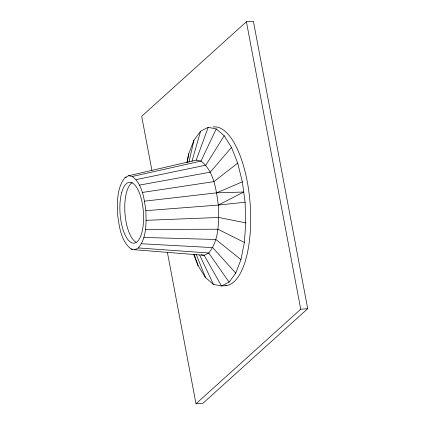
<?xml version="1.0" encoding="UTF-8"?>
<svg xmlns="http://www.w3.org/2000/svg" width="425" height="425" viewBox="0 0 425 425"><rect width="100%" height="100%" fill="white"/><g stroke="black" fill="none" stroke-linecap="round" stroke-linejoin="round"><path stroke-width="0.64" d="M134.837 249.751L138.385 247.956C146.758 237.655 146.28 223.231 145.844 210.667C144.16 198.682 142.561 184.45 132.382 176.455L128.621 175.732L125.078 177.528C116.7 187.829 117.183 202.247 117.619 214.811C119.297 226.796 120.902 241.028 131.075 249.023L134.837 249.751L204.181 255.313L208.739 253.002C219.507 239.758 218.891 221.218 218.328 205.068C216.171 189.656 214.11 171.36 201.025 161.075L196.191 160.145L128.621 175.732M193.657 254.389L198.178 265.875L205.498 277.562L213.456 284.41L221.51 285.967L229.112 282.115L235.742 273.121L240.943 259.595L244.375 242.468L245.788 222.897L245.097 202.215L242.34 181.842L237.713 163.157L231.529 147.438L224.209 135.756L216.251 128.903L208.197 127.346L200.595 131.197L193.965 140.192L188.758 153.717L186.984 162.6M187.069 162.616L188.758 153.717M188.976 162.063L193.965 140.192M191.994 161.181L200.595 131.197M196.191 160.145L208.197 127.346M216.251 128.903L201.025 161.075L132.382 176.455M224.209 135.756L205.796 165.187L136.096 179.653M231.529 147.438L210.189 172.199L139.512 185.103M167.429 252.524L195.999 403.75L202.985 403.24L307.705 308.704L253.39 21.25L246.404 21.76L141.684 116.296L151.911 170.398M195.999 403.75L300.719 309.214L307.705 308.704M237.713 163.157L213.903 181.629L142.396 192.44M145.844 210.667L218.328 205.068L243.716 192.031L216.676 192.844L144.558 201.158M216.676 192.844L242.34 181.842M125.078 177.528L126.368 177.236M218.328 205.068L245.097 202.215M226.398 285.605L221.51 285.967L204.181 255.313L201.158 254.734M146.168 220.32L218.748 217.472L245.788 222.897M145.504 229.452L217.898 229.213L244.375 242.468M143.905 237.447L215.842 239.493L240.943 259.595M141.477 243.759L212.718 247.61L235.742 273.121M138.385 247.956L208.739 253.002L229.112 282.115M131.075 249.023L132.393 249.13M199.628 254.984L213.456 284.41M196.27 254.517L205.498 277.562M194.071 254.262L198.178 265.875M246.404 21.76L300.719 309.214M136.085 242.186A30.52 11.693 85.8 0 1 124.907 212.495A30.52 11.693 85.8 0 1 132.281 182.623M213.084 126.99A79.613 30.499 85.8 0 1 250.113 203.447A79.613 30.499 85.8 0 1 225.186 285.722M121.725 192.445A30.52 11.693 85.8 0 0 131.192 242.548A30.52 11.693 85.8 0 0 142.269 203.23A30.52 11.693 85.8 0 0 121.725 192.445"/></g></svg>
